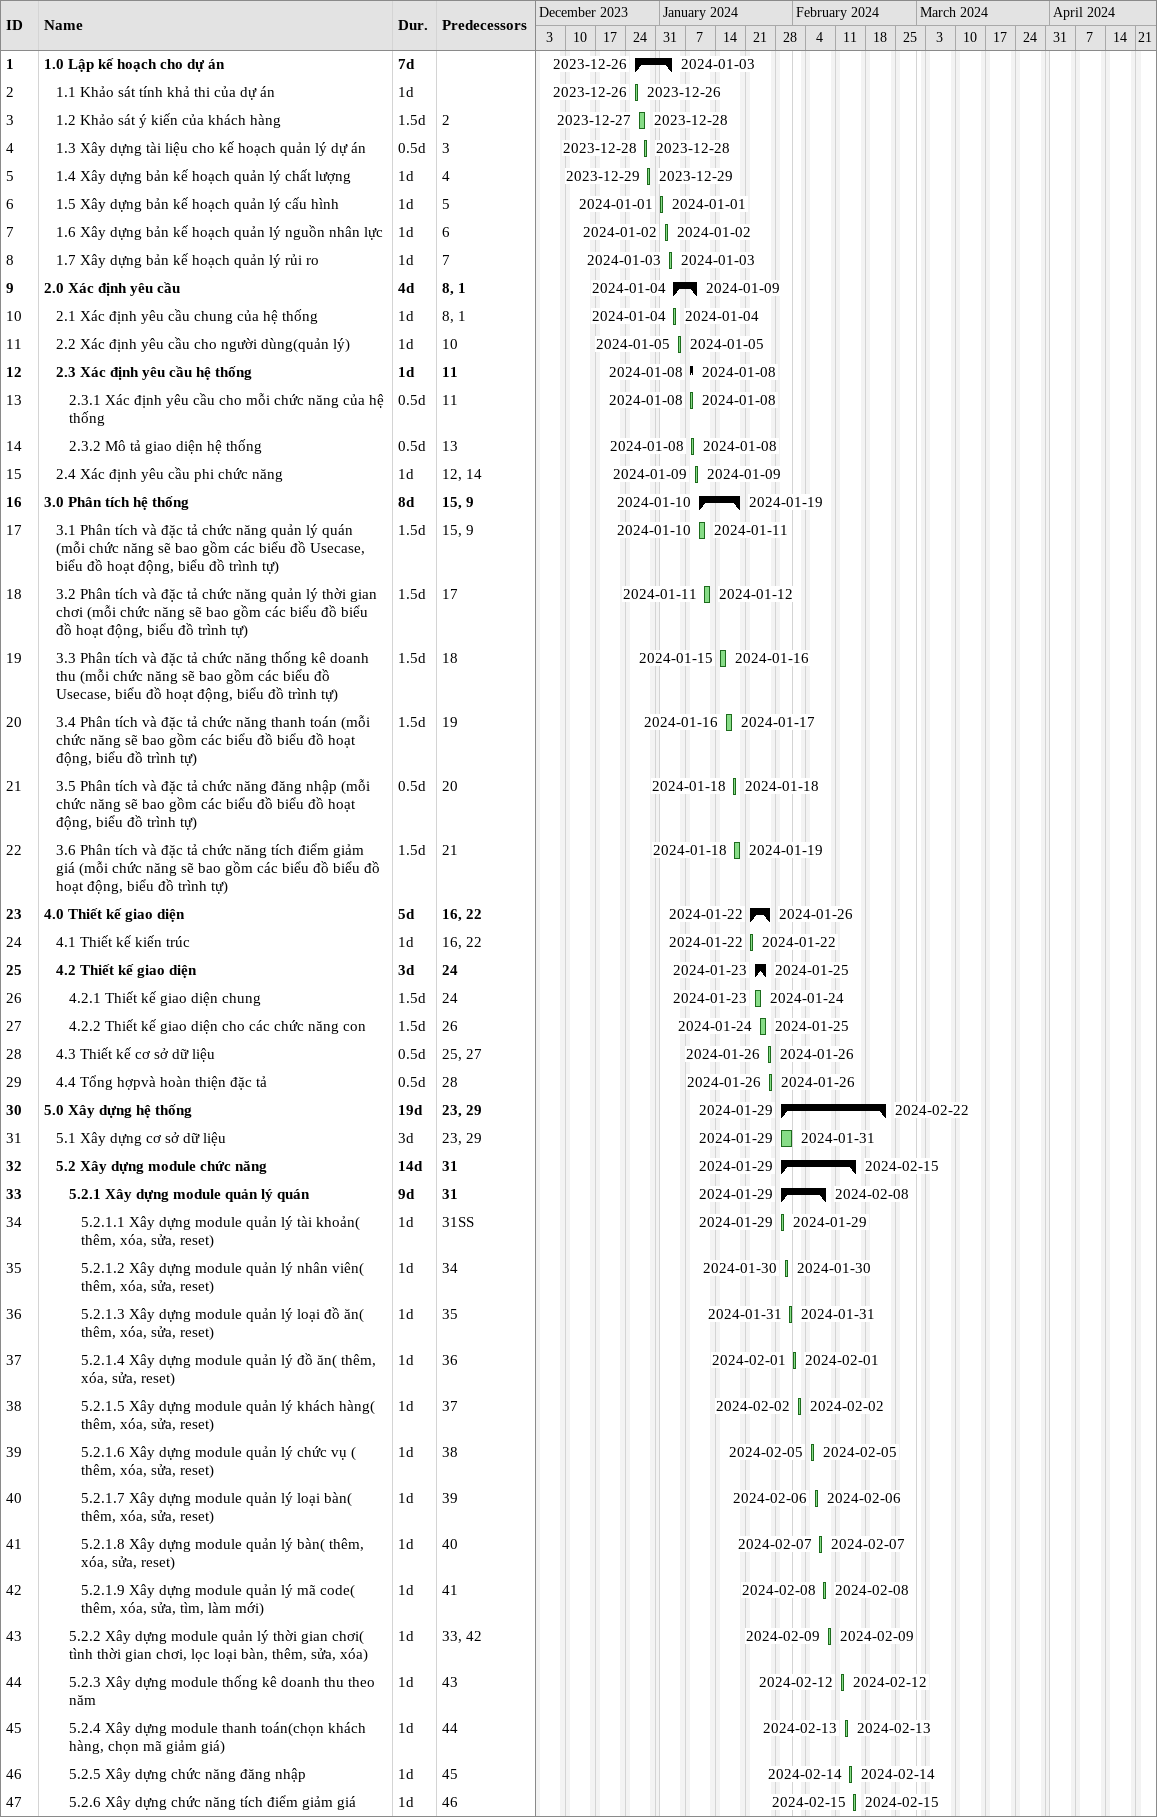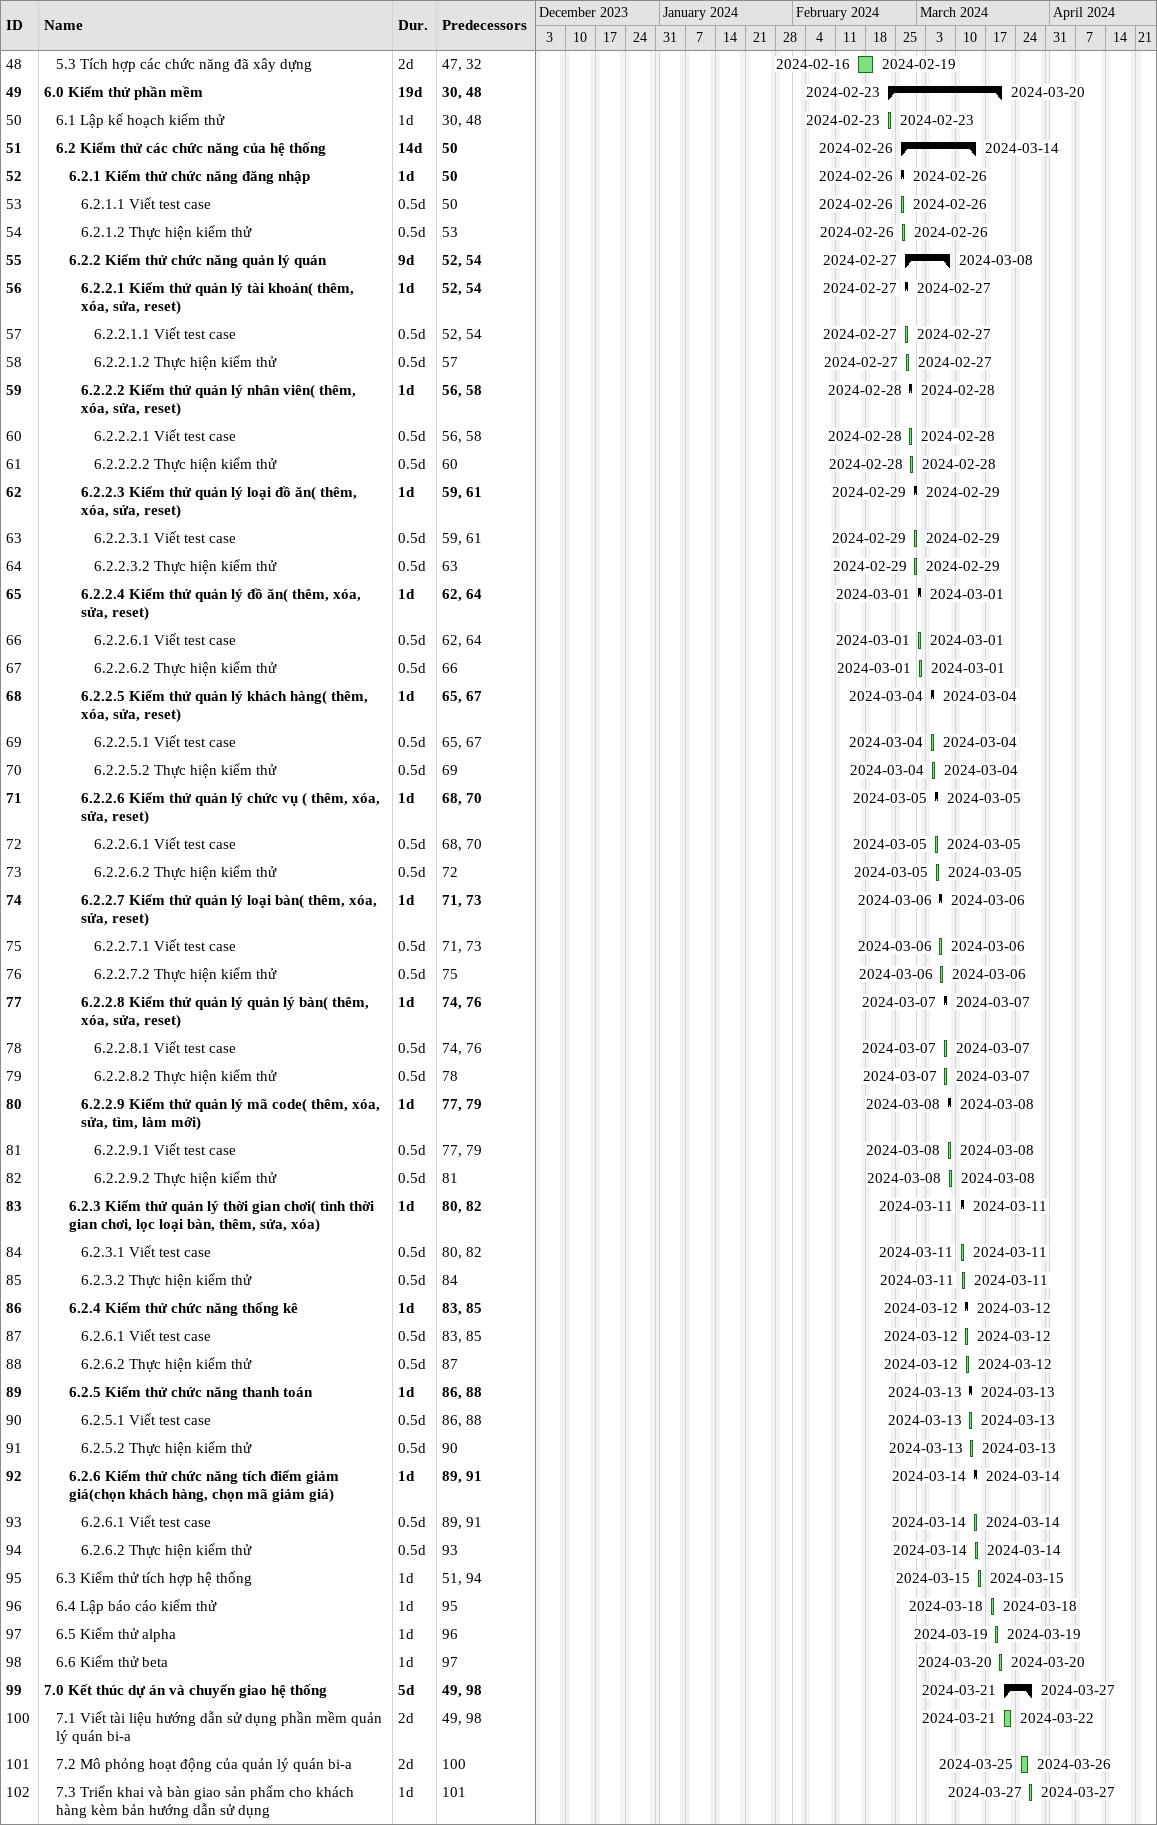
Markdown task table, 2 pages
| ID | Level | Task | Duration | Start | Finish | Predecessors |
|---|---|---|---|---|---|---|
| 1 | 1 | **1.0 Lập kế hoạch cho dự án** | 7d | 2023-12-26 | 2024-01-03 |  |
| 2 | 2 | 1.1 Khảo sát tính khả thi của dự án | 1d | 2023-12-26 | 2023-12-26 |  |
| 3 | 2 | 1.2 Khảo sát ý kiến của khách hàng | 1.5d | 2023-12-27 | 2023-12-28 | 2 |
| 4 | 2 | 1.3 Xây dựng tài liệu cho kế hoạch quản lý dự án | 0.5d | 2023-12-28 | 2023-12-28 | 3 |
| 5 | 2 | 1.4 Xây dựng bản kế hoạch quản lý chất lượng | 1d | 2023-12-29 | 2023-12-29 | 4 |
| 6 | 2 | 1.5 Xây dựng bản kế hoạch quản lý cấu hình | 1d | 2024-01-01 | 2024-01-01 | 5 |
| 7 | 2 | 1.6 Xây dựng bản kế hoạch quản lý nguồn nhân lực | 1d | 2024-01-02 | 2024-01-02 | 6 |
| 8 | 2 | 1.7 Xây dựng bản kế hoạch quản lý rủi ro | 1d | 2024-01-03 | 2024-01-03 | 7 |
| 9 | 1 | **2.0 Xác định yêu cầu** | 4d | 2024-01-04 | 2024-01-09 | 8, 1 |
| 10 | 2 | 2.1 Xác định yêu cầu chung của hệ thống | 1d | 2024-01-04 | 2024-01-04 | 8, 1 |
| 11 | 2 | 2.2 Xác định yêu cầu cho người dùng(quản lý) | 1d | 2024-01-05 | 2024-01-05 | 10 |
| 12 | 2 | **2.3 Xác định yêu cầu hệ thống** | 1d | 2024-01-08 | 2024-01-08 | 11 |
| 13 | 3 | 2.3.1 Xác định yêu cầu cho mỗi chức năng của hệ thống | 0.5d | 2024-01-08 | 2024-01-08 | 11 |
| 14 | 3 | 2.3.2 Mô tả giao diện hệ thống | 0.5d | 2024-01-08 | 2024-01-08 | 13 |
| 15 | 2 | 2.4 Xác định yêu cầu phi chức năng | 1d | 2024-01-09 | 2024-01-09 | 12, 14 |
| 16 | 1 | **3.0 Phân tích hệ thống** | 8d | 2024-01-10 | 2024-01-19 | 15, 9 |
| 17 | 2 | 3.1 Phân tích và đặc tả chức năng quản lý quán (mỗi chức năng sẽ bao gồm các biểu đồ Usecase, biểu đồ hoạt động, biểu đồ trình tự) | 1.5d | 2024-01-10 | 2024-01-11 | 15, 9 |
| 18 | 2 | 3.2 Phân tích và đặc tả chức năng quản lý thời gian chơi (mỗi chức năng sẽ bao gồm các biểu đồ biểu đồ hoạt động, biểu đồ trình tự) | 1.5d | 2024-01-11 | 2024-01-12 | 17 |
| 19 | 2 | 3.3 Phân tích và đặc tả chức năng thống kê doanh thu (mỗi chức năng sẽ bao gồm các biểu đồ Usecase, biểu đồ hoạt động, biểu đồ trình tự) | 1.5d | 2024-01-15 | 2024-01-16 | 18 |
| 20 | 2 | 3.4 Phân tích và đặc tả chức năng thanh toán (mỗi chức năng sẽ bao gồm các biểu đồ biểu đồ hoạt động, biểu đồ trình tự) | 1.5d | 2024-01-16 | 2024-01-17 | 19 |
| 21 | 2 | 3.5 Phân tích và đặc tả chức năng đăng nhập (mỗi chức năng sẽ bao gồm các biểu đồ biểu đồ hoạt động, biểu đồ trình tự) | 0.5d | 2024-01-18 | 2024-01-18 | 20 |
| 22 | 2 | 3.6 Phân tích và đặc tả chức năng tích điểm giảm giá (mỗi chức năng sẽ bao gồm các biểu đồ biểu đồ hoạt động, biểu đồ trình tự) | 1.5d | 2024-01-18 | 2024-01-19 | 21 |
| 23 | 1 | **4.0 Thiết kế giao diện** | 5d | 2024-01-22 | 2024-01-26 | 16, 22 |
| 24 | 2 | 4.1 Thiết kế kiến trúc | 1d | 2024-01-22 | 2024-01-22 | 16, 22 |
| 25 | 2 | **4.2 Thiết kế giao diện** | 3d | 2024-01-23 | 2024-01-25 | 24 |
| 26 | 3 | 4.2.1 Thiết kế giao diện chung | 1.5d | 2024-01-23 | 2024-01-24 | 24 |
| 27 | 3 | 4.2.2 Thiết kế giao diện cho các chức năng con | 1.5d | 2024-01-24 | 2024-01-25 | 26 |
| 28 | 2 | 4.3 Thiết kế cơ sở dữ liệu | 0.5d | 2024-01-26 | 2024-01-26 | 25, 27 |
| 29 | 2 | 4.4 Tổng hợpvà hoàn thiện đặc tả | 0.5d | 2024-01-26 | 2024-01-26 | 28 |
| 30 | 1 | **5.0 Xây dựng hệ thống** | 19d | 2024-01-29 | 2024-02-22 | 23, 29 |
| 31 | 2 | 5.1 Xây dựng cơ sở dữ liệu | 3d | 2024-01-29 | 2024-01-31 | 23, 29 |
| 32 | 2 | **5.2 Xây dựng module chức năng** | 14d | 2024-01-29 | 2024-02-15 | 31 |
| 33 | 3 | **5.2.1 Xây dựng module quản lý quán** | 9d | 2024-01-29 | 2024-02-08 | 31 |
| 34 | 4 | 5.2.1.1 Xây dựng module quản lý tài khoản( thêm, xóa, sửa, reset) | 1d | 2024-01-29 | 2024-01-29 | 31SS |
| 35 | 4 | 5.2.1.2 Xây dựng module quản lý nhân viên( thêm, xóa, sửa, reset) | 1d | 2024-01-30 | 2024-01-30 | 34 |
| 36 | 4 | 5.2.1.3 Xây dựng module quản lý loại đồ ăn( thêm, xóa, sửa, reset) | 1d | 2024-01-31 | 2024-01-31 | 35 |
| 37 | 4 | 5.2.1.4 Xây dựng module quản lý đồ ăn( thêm, xóa, sửa, reset) | 1d | 2024-02-01 | 2024-02-01 | 36 |
| 38 | 4 | 5.2.1.5 Xây dựng module quản lý khách hàng( thêm, xóa, sửa, reset) | 1d | 2024-02-02 | 2024-02-02 | 37 |
| 39 | 4 | 5.2.1.6 Xây dựng module quản lý chức vụ ( thêm, xóa, sửa, reset) | 1d | 2024-02-05 | 2024-02-05 | 38 |
| 40 | 4 | 5.2.1.7 Xây dựng module quản lý loại bàn( thêm, xóa, sửa, reset) | 1d | 2024-02-06 | 2024-02-06 | 39 |
| 41 | 4 | 5.2.1.8 Xây dựng module quản lý bàn( thêm, xóa, sửa, reset) | 1d | 2024-02-07 | 2024-02-07 | 40 |
| 42 | 4 | 5.2.1.9 Xây dựng module quản lý mã code( thêm, xóa, sửa, tìm, làm mới) | 1d | 2024-02-08 | 2024-02-08 | 41 |
| 43 | 3 | 5.2.2 Xây dựng module quản lý thời gian chơi( tình thời gian chơi, lọc loại bàn, thêm, sửa, xóa) | 1d | 2024-02-09 | 2024-02-09 | 33, 42 |
| 44 | 3 | 5.2.3 Xây dựng module thống kê doanh thu theo năm | 1d | 2024-02-12 | 2024-02-12 | 43 |
| 45 | 3 | 5.2.4 Xây dựng module thanh toán(chọn khách hàng, chọn mã giảm giá) | 1d | 2024-02-13 | 2024-02-13 | 44 |
| 46 | 3 | 5.2.5 Xây dựng chức năng đăng nhập | 1d | 2024-02-14 | 2024-02-14 | 45 |
| 47 | 3 | 5.2.6 Xây dựng chức năng tích điểm giảm giá | 1d | 2024-02-15 | 2024-02-15 | 46 |
| 48 | 2 | 5.3 Tích hợp các chức năng đã xây dựng | 2d | 2024-02-16 | 2024-02-19 | 47, 32 |
| 49 | 1 | **6.0 Kiểm thử phần mềm** | 19d | 2024-02-23 | 2024-03-20 | 30, 48 |
| 50 | 2 | 6.1 Lập kế hoạch kiểm thử | 1d | 2024-02-23 | 2024-02-23 | 30, 48 |
| 51 | 2 | **6.2 Kiểm thử các chức năng của hệ thống** | 14d | 2024-02-26 | 2024-03-14 | 50 |
| 52 | 3 | **6.2.1 Kiểm thử chức năng đăng nhập** | 1d | 2024-02-26 | 2024-02-26 | 50 |
| 53 | 4 | 6.2.1.1 Viết test case | 0.5d | 2024-02-26 | 2024-02-26 | 50 |
| 54 | 4 | 6.2.1.2 Thực hiện kiểm thử | 0.5d | 2024-02-26 | 2024-02-26 | 53 |
| 55 | 3 | **6.2.2 Kiểm thử chức năng quản lý quán** | 9d | 2024-02-27 | 2024-03-08 | 52, 54 |
| 56 | 4 | **6.2.2.1 Kiểm thử quản lý tài khoản( thêm, xóa, sửa, reset)** | 1d | 2024-02-27 | 2024-02-27 | 52, 54 |
| 57 | 5 | 6.2.2.1.1 Viết test case | 0.5d | 2024-02-27 | 2024-02-27 | 52, 54 |
| 58 | 5 | 6.2.2.1.2 Thực hiện kiểm thử | 0.5d | 2024-02-27 | 2024-02-27 | 57 |
| 59 | 4 | **6.2.2.2 Kiểm thử quản lý nhân viên( thêm, xóa, sửa, reset)** | 1d | 2024-02-28 | 2024-02-28 | 56, 58 |
| 60 | 5 | 6.2.2.2.1 Viết test case | 0.5d | 2024-02-28 | 2024-02-28 | 56, 58 |
| 61 | 5 | 6.2.2.2.2 Thực hiện kiểm thử | 0.5d | 2024-02-28 | 2024-02-28 | 60 |
| 62 | 4 | **6.2.2.3 Kiểm thử quản lý loại đồ ăn( thêm, xóa, sửa, reset)** | 1d | 2024-02-29 | 2024-02-29 | 59, 61 |
| 63 | 5 | 6.2.2.3.1 Viết test case | 0.5d | 2024-02-29 | 2024-02-29 | 59, 61 |
| 64 | 5 | 6.2.2.3.2 Thực hiện kiểm thử | 0.5d | 2024-02-29 | 2024-02-29 | 63 |
| 65 | 4 | **6.2.2.4 Kiểm thử quản lý đồ ăn( thêm, xóa, sửa, reset)** | 1d | 2024-03-01 | 2024-03-01 | 62, 64 |
| 66 | 5 | 6.2.2.6.1 Viết test case | 0.5d | 2024-03-01 | 2024-03-01 | 62, 64 |
| 67 | 5 | 6.2.2.6.2 Thực hiện kiểm thử | 0.5d | 2024-03-01 | 2024-03-01 | 66 |
| 68 | 4 | **6.2.2.5 Kiểm thử quản lý khách hàng( thêm, xóa, sửa, reset)** | 1d | 2024-03-04 | 2024-03-04 | 65, 67 |
| 69 | 5 | 6.2.2.5.1 Viết test case | 0.5d | 2024-03-04 | 2024-03-04 | 65, 67 |
| 70 | 5 | 6.2.2.5.2 Thực hiện kiểm thử | 0.5d | 2024-03-04 | 2024-03-04 | 69 |
| 71 | 4 | **6.2.2.6 Kiểm thử quản lý chức vụ ( thêm, xóa, sửa, reset)** | 1d | 2024-03-05 | 2024-03-05 | 68, 70 |
| 72 | 5 | 6.2.2.6.1 Viết test case | 0.5d | 2024-03-05 | 2024-03-05 | 68, 70 |
| 73 | 5 | 6.2.2.6.2 Thực hiện kiểm thử | 0.5d | 2024-03-05 | 2024-03-05 | 72 |
| 74 | 4 | **6.2.2.7 Kiểm thử quản lý loại bàn( thêm, xóa, sửa, reset)** | 1d | 2024-03-06 | 2024-03-06 | 71, 73 |
| 75 | 5 | 6.2.2.7.1 Viết test case | 0.5d | 2024-03-06 | 2024-03-06 | 71, 73 |
| 76 | 5 | 6.2.2.7.2 Thực hiện kiểm thử | 0.5d | 2024-03-06 | 2024-03-06 | 75 |
| 77 | 4 | **6.2.2.8 Kiểm thử quản lý quản lý bàn( thêm, xóa, sửa, reset)** | 1d | 2024-03-07 | 2024-03-07 | 74, 76 |
| 78 | 5 | 6.2.2.8.1 Viết test case | 0.5d | 2024-03-07 | 2024-03-07 | 74, 76 |
| 79 | 5 | 6.2.2.8.2 Thực hiện kiểm thử | 0.5d | 2024-03-07 | 2024-03-07 | 78 |
| 80 | 4 | **6.2.2.9 Kiểm thử quản lý mã code( thêm, xóa, sửa, tìm, làm mới)** | 1d | 2024-03-08 | 2024-03-08 | 77, 79 |
| 81 | 5 | 6.2.2.9.1 Viết test case | 0.5d | 2024-03-08 | 2024-03-08 | 77, 79 |
| 82 | 5 | 6.2.2.9.2 Thực hiện kiểm thử | 0.5d | 2024-03-08 | 2024-03-08 | 81 |
| 83 | 3 | **6.2.3 Kiểm thử quản lý thời gian chơi( tình thời gian chơi, lọc loại bàn, thêm, sửa, xóa)** | 1d | 2024-03-11 | 2024-03-11 | 80, 82 |
| 84 | 4 | 6.2.3.1 Viết test case | 0.5d | 2024-03-11 | 2024-03-11 | 80, 82 |
| 85 | 4 | 6.2.3.2 Thực hiện kiểm thử | 0.5d | 2024-03-11 | 2024-03-11 | 84 |
| 86 | 3 | **6.2.4 Kiểm thử chức năng thống kê** | 1d | 2024-03-12 | 2024-03-12 | 83, 85 |
| 87 | 4 | 6.2.6.1 Viết test case | 0.5d | 2024-03-12 | 2024-03-12 | 83, 85 |
| 88 | 4 | 6.2.6.2 Thực hiện kiểm thử | 0.5d | 2024-03-12 | 2024-03-12 | 87 |
| 89 | 3 | **6.2.5 Kiểm thử chức năng thanh toán** | 1d | 2024-03-13 | 2024-03-13 | 86, 88 |
| 90 | 4 | 6.2.5.1 Viết test case | 0.5d | 2024-03-13 | 2024-03-13 | 86, 88 |
| 91 | 4 | 6.2.5.2 Thực hiện kiểm thử | 0.5d | 2024-03-13 | 2024-03-13 | 90 |
| 92 | 3 | **6.2.6 Kiểm thử chức năng tích điểm giảm giá(chọn khách hàng, chọn mã giảm giá)** | 1d | 2024-03-14 | 2024-03-14 | 89, 91 |
| 93 | 4 | 6.2.6.1 Viết test case | 0.5d | 2024-03-14 | 2024-03-14 | 89, 91 |
| 94 | 4 | 6.2.6.2 Thực hiện kiểm thử | 0.5d | 2024-03-14 | 2024-03-14 | 93 |
| 95 | 2 | 6.3 Kiểm thử tích hợp hệ thống | 1d | 2024-03-15 | 2024-03-15 | 51, 94 |
| 96 | 2 | 6.4 Lập báo cáo kiểm thử | 1d | 2024-03-18 | 2024-03-18 | 95 |
| 97 | 2 | 6.5 Kiểm thử alpha | 1d | 2024-03-19 | 2024-03-19 | 96 |
| 98 | 2 | 6.6 Kiểm thử beta | 1d | 2024-03-20 | 2024-03-20 | 97 |
| 99 | 1 | **7.0 Kết thúc dự án và chuyển giao hệ thống** | 5d | 2024-03-21 | 2024-03-27 | 49, 98 |
| 100 | 2 | 7.1 Viết tài liệu hướng dẫn sử dụng phần mềm quản lý quán bi-a | 2d | 2024-03-21 | 2024-03-22 | 49, 98 |
| 101 | 2 | 7.2 Mô phỏng hoạt động của quản lý quán bi-a | 2d | 2024-03-25 | 2024-03-26 | 100 |
| 102 | 2 | 7.3 Triển khai và bàn giao sản phẩm cho khách hàng kèm bản hướng dẫn sử dụng | 1d | 2024-03-27 | 2024-03-27 | 101 |
